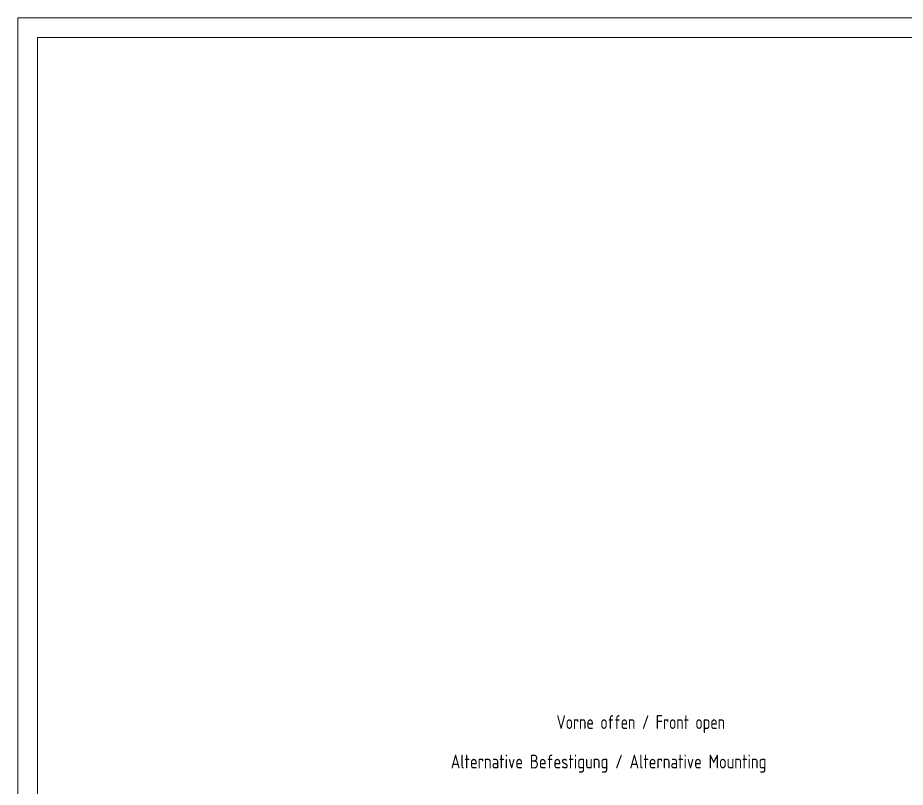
# Model space of a CAD drawing. Header units: millimetres. Extents: x 0 to 841, y 0 to 594.
# Drawn here: x 0 to 224.8, y 399 to 594 of the extents above; entities that cross this region are included whole.
import ezdxf

# ---------------------------------------------------------------- set-up
doc = ezdxf.new("R2010")
doc.units = ezdxf.units.MM
doc.layers.add('200', color=7, linetype='Continuous')
doc.layers.add('201', color=7, linetype='Continuous')
doc.styles.add('iso-1', font='isocp.shx')

msp = doc.modelspace()

# ---------------------------------------------------------------- linework, layer by layer
at = {"layer": '201', "color": 7, "linetype": 'Continuous', "lineweight": 18}
for p, q in [((841, 594), (0, 594)), ((0, 594), (0, 0)), ((836, 589), (5, 589)), ((5, 589), (5, 5))]:
    msp.add_line(p, q, dxfattribs=at)

# ---------------------------------------------------------------- texts
at = {"layer": '200', "color": 7, "linetype": 'Continuous', "lineweight": 18, "char_height": 3.5, "attachment_point": 7, "line_spacing_factor": 0.963855, "style": 'iso-1'}
for s, insert in [('\\W0.8192;Vorne offen / Front open', (136.490126, 412.691319)), ('\\W0.8580;Alternative Befestigung / Alternative Mounting', (109.693673, 402.691319))]:
    msp.add_mtext(s, dxfattribs=dict(at, insert=insert))

doc.saveas('drawing.dxf')
